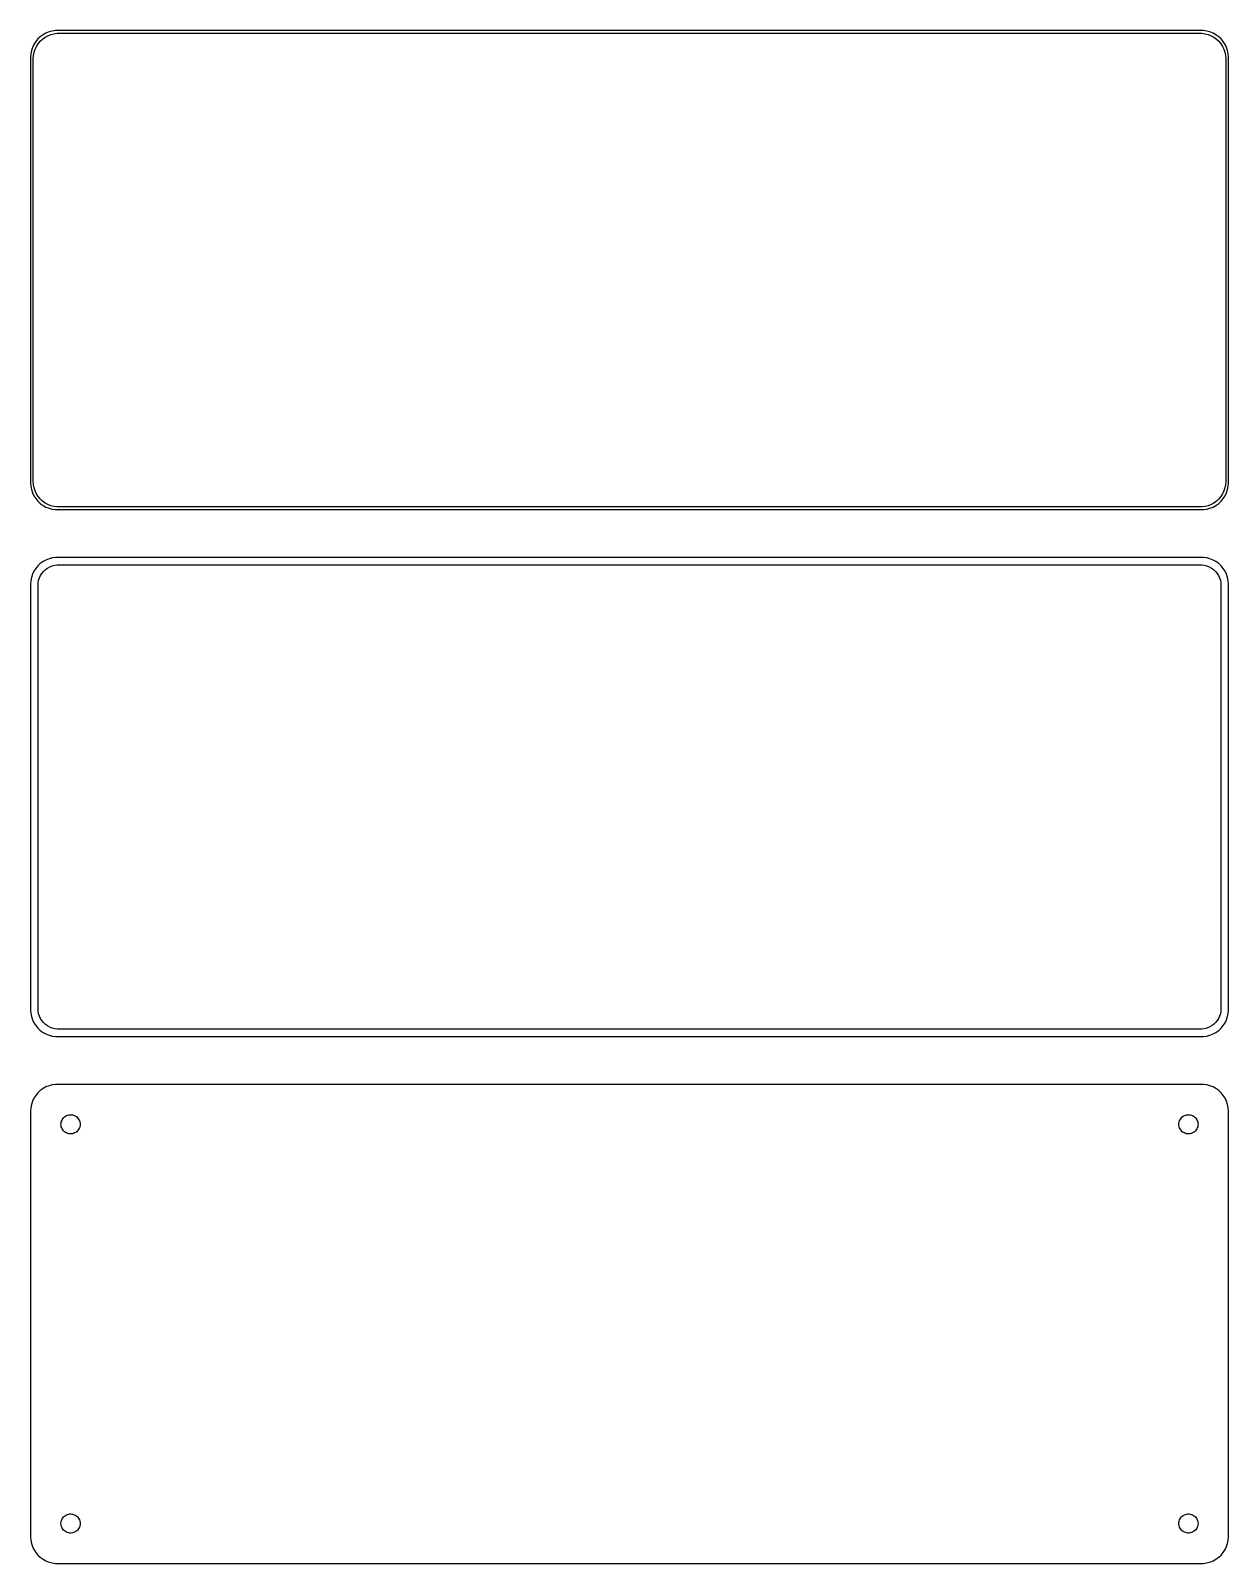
# Model space of a CAD drawing. Header units: metres. Extents: x -112 to 112, y 153 to 441.
import ezdxf

# ---------------------------------------------------------------- set-up
doc = ezdxf.new("R2010")
doc.units = ezdxf.units.M

msp = doc.modelspace()

# ---------------------------------------------------------------- linework, layer by layer
for p, q in [((-109.045, 440.755), (-109.629, 440.524)), ((-108.437, 440.911), (-109.045, 440.755)), ((-107.814, 440.99), (-108.437, 440.911)), ((107.814, 440.99), (-107.814, 440.99)), ((108.437, 440.911), (107.814, 440.99)), ((109.045, 440.755), (108.437, 440.911)), ((109.629, 440.524), (109.045, 440.755)), ((-112.149, 437.841), (-112.343, 437.243)), ((-111.882, 438.409), (-112.149, 437.841)), ((-111.545, 438.939), (-111.882, 438.409)), ((-111.666, 437.499), (-111.412, 438.038)), ((-111.145, 439.423), (-111.545, 438.939)), ((-111.412, 438.038), (-111.093, 438.542)), ((-110.687, 439.853), (-111.145, 439.423)), ((-111.093, 438.542), (-110.713, 439.002)), ((-110.713, 439.002), (-110.278, 439.41)), ((-110.179, 440.222), (-110.687, 439.853)), ((-110.278, 439.41), (-109.795, 439.761)), ((-109.629, 440.524), (-110.179, 440.222)), ((-109.795, 439.761), (-109.272, 440.048)), ((-109.272, 440.048), (-108.718, 440.268)), ((-108.718, 440.268), (-108.14, 440.416)), ((-108.14, 440.416), (-107.548, 440.491)), ((-107.548, 440.491), (107.548, 440.491)), ((107.548, 440.491), (108.14, 440.416)), ((108.14, 440.416), (108.718, 440.268)), ((108.718, 440.268), (109.272, 440.048)), ((109.272, 440.048), (109.795, 439.761)), ((110.179, 440.222), (109.629, 440.524)), ((109.795, 439.761), (110.278, 439.41)), ((110.687, 439.853), (110.179, 440.222)), ((110.278, 439.41), (110.713, 439.002)), ((111.145, 439.423), (110.687, 439.853)), ((110.713, 439.002), (111.093, 438.542)), ((111.093, 438.542), (111.412, 438.038)), ((111.545, 438.939), (111.145, 439.423)), ((111.412, 438.038), (111.666, 437.499)), ((111.882, 438.409), (111.545, 438.939)), ((112.149, 437.841), (111.882, 438.409)), ((112.343, 437.243), (112.149, 437.841)), ((-112.461, 436.627), (-112.5, 436)), ((-112.5, 436), (-112.5, 356)), ((-112.343, 437.243), (-112.461, 436.627)), ((-112, 435.75), (-111.963, 436.345)), ((-112, 356.25), (-112, 435.75)), ((-111.963, 436.345), (-111.851, 436.931)), ((-111.851, 436.931), (-111.666, 437.499)), ((111.666, 437.499), (111.851, 436.931)), ((111.851, 436.931), (111.963, 436.345)), ((111.963, 436.345), (112, 435.75)), ((112, 435.75), (112, 356.25)), ((112.461, 436.627), (112.343, 437.243)), ((112.5, 436), (112.461, 436.627)), ((112.5, 356), (112.5, 436)), ((-112.5, 356), (-112.461, 355.373)), ((-112.461, 355.373), (-112.343, 354.757)), ((-112.343, 354.757), (-112.149, 354.159)), ((-111.963, 355.655), (-112, 356.25)), ((-111.851, 355.069), (-111.963, 355.655)), ((-111.666, 354.501), (-111.851, 355.069)), ((-111.412, 353.962), (-111.666, 354.501)), ((111.666, 354.501), (111.412, 353.962)), ((111.851, 355.069), (111.666, 354.501)), ((111.963, 355.655), (111.851, 355.069)), ((112, 356.25), (111.963, 355.655)), ((112.149, 354.159), (112.343, 354.757)), ((112.343, 354.757), (112.461, 355.373)), ((112.461, 355.373), (112.5, 356)), ((-112.149, 354.159), (-111.882, 353.591)), ((-111.882, 353.591), (-111.545, 353.061)), ((-111.545, 353.061), (-111.145, 352.577)), ((-111.093, 353.458), (-111.412, 353.962)), ((-111.145, 352.577), (-110.687, 352.147)), ((-110.713, 352.998), (-111.093, 353.458)), ((-110.278, 352.59), (-110.713, 352.998)), ((-110.687, 352.147), (-110.179, 351.778)), ((-109.795, 352.239), (-110.278, 352.59)), ((-110.179, 351.778), (-109.629, 351.476)), ((-109.272, 351.952), (-109.795, 352.239)), ((-109.629, 351.476), (-109.045, 351.245)), ((-108.718, 351.732), (-109.272, 351.952)), ((-108.14, 351.584), (-108.718, 351.732)), ((-107.548, 351.509), (-108.14, 351.584)), ((107.548, 351.509), (-107.548, 351.509)), ((108.14, 351.584), (107.548, 351.509)), ((108.718, 351.732), (108.14, 351.584)), ((109.272, 351.952), (108.718, 351.732)), ((109.045, 351.245), (109.629, 351.476)), ((109.795, 352.239), (109.272, 351.952)), ((109.629, 351.476), (110.179, 351.778)), ((110.278, 352.59), (109.795, 352.239)), ((110.179, 351.778), (110.687, 352.147)), ((110.713, 352.998), (110.278, 352.59)), ((110.687, 352.147), (111.145, 352.577)), ((111.093, 353.458), (110.713, 352.998)), ((111.412, 353.962), (111.093, 353.458)), ((111.145, 352.577), (111.545, 353.061)), ((111.545, 353.061), (111.882, 353.591)), ((111.882, 353.591), (112.149, 354.159)), ((-109.045, 351.245), (-108.437, 351.089)), ((-108.437, 351.089), (-107.814, 351.01)), ((-107.814, 351.01), (107.814, 351.01)), ((107.814, 351.01), (108.437, 351.089)), ((108.437, 351.089), (109.045, 351.245)), ((-111.545, 339.939), (-111.882, 339.409)), ((-111.145, 340.423), (-111.545, 339.939)), ((-110.687, 340.853), (-111.145, 340.423)), ((-110.179, 341.222), (-110.687, 340.853)), ((-109.629, 341.524), (-110.179, 341.222)), ((-109.716, 339.731), (-109.323, 340.017)), ((-109.045, 341.755), (-109.629, 341.524)), ((-109.323, 340.017), (-108.898, 340.251)), ((-108.437, 341.911), (-109.045, 341.755)), ((-108.898, 340.251), (-108.446, 340.43)), ((-108.446, 340.43), (-107.975, 340.551)), ((-107.814, 341.99), (-108.437, 341.911)), ((-107.975, 340.551), (-107.493, 340.612)), ((107.814, 341.99), (-107.814, 341.99)), ((-107.493, 340.612), (107.493, 340.612)), ((107.493, 340.612), (107.975, 340.551)), ((108.437, 341.911), (107.814, 341.99)), ((107.975, 340.551), (108.446, 340.43)), ((109.045, 341.755), (108.437, 341.911)), ((108.446, 340.43), (108.898, 340.251)), ((108.898, 340.251), (109.323, 340.017)), ((109.629, 341.524), (109.045, 341.755)), ((109.323, 340.017), (109.716, 339.731)), ((110.179, 341.222), (109.629, 341.524)), ((110.687, 340.853), (110.179, 341.222)), ((111.145, 340.423), (110.687, 340.853)), ((111.545, 339.939), (111.145, 340.423)), ((111.882, 339.409), (111.545, 339.939)), ((-112.461, 337.627), (-112.5, 337)), ((-112.5, 337), (-112.5, 257)), ((-112.343, 338.243), (-112.461, 337.627)), ((-112.149, 338.841), (-112.343, 338.243)), ((-111.882, 339.409), (-112.149, 338.841)), ((-111.119, 336.75), (-111.089, 337.235)), ((-111.089, 337.235), (-110.998, 337.712)), ((-110.998, 337.712), (-110.848, 338.174)), ((-110.848, 338.174), (-110.641, 338.614)), ((-110.641, 338.614), (-110.38, 339.024)), ((-110.38, 339.024), (-110.071, 339.399)), ((-110.071, 339.399), (-109.716, 339.731)), ((109.716, 339.731), (110.071, 339.399)), ((110.071, 339.399), (110.38, 339.024)), ((110.38, 339.024), (110.641, 338.614)), ((110.641, 338.614), (110.848, 338.174)), ((110.848, 338.174), (110.998, 337.712)), ((110.998, 337.712), (111.089, 337.235)), ((111.089, 337.235), (111.119, 336.75)), ((112.149, 338.841), (111.882, 339.409)), ((112.343, 338.243), (112.149, 338.841)), ((112.461, 337.627), (112.343, 338.243)), ((112.5, 337), (112.461, 337.627)), ((112.5, 257), (112.5, 337)), ((-111.119, 257.25), (-111.119, 336.75)), ((111.119, 336.75), (111.119, 257.25)), ((-112.5, 257), (-112.461, 256.373)), ((-112.461, 256.373), (-112.343, 255.757)), ((-111.089, 256.765), (-111.119, 257.25)), ((-110.998, 256.288), (-111.089, 256.765)), ((111.089, 256.765), (110.998, 256.288)), ((111.119, 257.25), (111.089, 256.765)), ((112.343, 255.757), (112.461, 256.373)), ((112.461, 256.373), (112.5, 257)), ((-112.343, 255.757), (-112.149, 255.159)), ((-112.149, 255.159), (-111.882, 254.591)), ((-111.882, 254.591), (-111.545, 254.061)), ((-111.545, 254.061), (-111.145, 253.577)), ((-111.145, 253.577), (-110.687, 253.147)), ((-110.848, 255.826), (-110.998, 256.288)), ((-110.641, 255.386), (-110.848, 255.826)), ((-110.38, 254.976), (-110.641, 255.386)), ((-110.071, 254.601), (-110.38, 254.976)), ((-109.716, 254.269), (-110.071, 254.601)), ((-109.323, 253.983), (-109.716, 254.269)), ((-108.898, 253.749), (-109.323, 253.983)), ((-108.446, 253.57), (-108.898, 253.749)), ((-107.975, 253.449), (-108.446, 253.57)), ((-107.493, 253.388), (-107.975, 253.449)), ((107.975, 253.449), (107.493, 253.388)), ((108.446, 253.57), (107.975, 253.449)), ((108.898, 253.749), (108.446, 253.57)), ((109.323, 253.983), (108.898, 253.749)), ((109.716, 254.269), (109.323, 253.983)), ((110.071, 254.601), (109.716, 254.269)), ((110.38, 254.976), (110.071, 254.601)), ((110.641, 255.386), (110.38, 254.976)), ((110.848, 255.826), (110.641, 255.386)), ((110.687, 253.147), (111.145, 253.577)), ((110.998, 256.288), (110.848, 255.826)), ((111.145, 253.577), (111.545, 254.061)), ((111.545, 254.061), (111.882, 254.591)), ((111.882, 254.591), (112.149, 255.159)), ((112.149, 255.159), (112.343, 255.757)), ((-110.687, 253.147), (-110.179, 252.778)), ((-110.179, 252.778), (-109.629, 252.476)), ((-109.629, 252.476), (-109.045, 252.245)), ((-109.045, 252.245), (-108.437, 252.089)), ((-108.437, 252.089), (-107.814, 252.01)), ((-107.814, 252.01), (107.814, 252.01)), ((107.493, 253.388), (-107.493, 253.388)), ((107.814, 252.01), (108.437, 252.089)), ((108.437, 252.089), (109.045, 252.245)), ((109.045, 252.245), (109.629, 252.476)), ((109.629, 252.476), (110.179, 252.778)), ((110.179, 252.778), (110.687, 253.147)), ((-110.179, 242.222), (-110.687, 241.853)), ((-109.629, 242.524), (-110.179, 242.222)), ((-109.045, 242.755), (-109.629, 242.524)), ((-108.437, 242.911), (-109.045, 242.755)), ((-107.814, 242.99), (-108.437, 242.911)), ((107.814, 242.99), (-107.814, 242.99)), ((108.437, 242.911), (107.814, 242.99)), ((109.045, 242.755), (108.437, 242.911)), ((109.629, 242.524), (109.045, 242.755)), ((110.179, 242.222), (109.629, 242.524)), ((110.687, 241.853), (110.179, 242.222)), ((-112.343, 239.243), (-112.461, 238.627)), ((-112.149, 239.841), (-112.343, 239.243)), ((-111.882, 240.409), (-112.149, 239.841)), ((-111.545, 240.939), (-111.882, 240.409)), ((-111.145, 241.423), (-111.545, 240.939)), ((-110.687, 241.853), (-111.145, 241.423)), ((111.145, 241.423), (110.687, 241.853)), ((111.545, 240.939), (111.145, 241.423)), ((111.882, 240.409), (111.545, 240.939)), ((112.149, 239.841), (111.882, 240.409)), ((112.343, 239.243), (112.149, 239.841)), ((112.461, 238.627), (112.343, 239.243)), ((-112.461, 238.627), (-112.5, 238)), ((-112.5, 238), (-112.5, 158)), ((-106.743, 235.948), (-106.674, 236.163)), ((-106.674, 236.163), (-106.577, 236.367)), ((-106.577, 236.367), (-106.456, 236.558)), ((-106.456, 236.558), (-106.312, 236.732)), ((-106.312, 236.732), (-106.147, 236.887)), ((-106.147, 236.887), (-105.964, 237.02)), ((-105.964, 237.02), (-105.766, 237.129)), ((-105.766, 237.129), (-105.556, 237.212)), ((-105.556, 237.212), (-105.337, 237.268)), ((-105.337, 237.268), (-105.113, 237.296)), ((-105.113, 237.296), (-104.887, 237.296)), ((-104.887, 237.296), (-104.663, 237.268)), ((-104.663, 237.268), (-104.444, 237.212)), ((-104.444, 237.212), (-104.234, 237.129)), ((-104.234, 237.129), (-104.036, 237.02)), ((-104.036, 237.02), (-103.853, 236.887)), ((-103.853, 236.887), (-103.688, 236.732)), ((-103.688, 236.732), (-103.544, 236.558)), ((-103.544, 236.558), (-103.423, 236.367)), ((-103.423, 236.367), (-103.326, 236.163)), ((-103.326, 236.163), (-103.257, 235.948)), ((103.257, 235.948), (103.326, 236.163)), ((103.326, 236.163), (103.423, 236.367)), ((103.423, 236.367), (103.544, 236.558)), ((103.544, 236.558), (103.688, 236.732)), ((103.688, 236.732), (103.853, 236.887)), ((103.853, 236.887), (104.036, 237.02)), ((104.036, 237.02), (104.234, 237.129)), ((104.234, 237.129), (104.444, 237.212)), ((104.444, 237.212), (104.663, 237.268)), ((104.663, 237.268), (104.887, 237.296)), ((104.887, 237.296), (105.113, 237.296)), ((105.113, 237.296), (105.337, 237.268)), ((105.337, 237.268), (105.556, 237.212)), ((105.556, 237.212), (105.766, 237.129)), ((105.766, 237.129), (105.964, 237.02)), ((105.964, 237.02), (106.147, 236.887)), ((106.147, 236.887), (106.312, 236.732)), ((106.312, 236.732), (106.456, 236.558)), ((106.456, 236.558), (106.577, 236.367)), ((106.577, 236.367), (106.674, 236.163)), ((106.674, 236.163), (106.743, 235.948)), ((112.5, 238), (112.461, 238.627)), ((112.5, 158), (112.5, 238)), ((-106.8, 235.5), (-106.786, 235.726)), ((-106.786, 235.274), (-106.8, 235.5)), ((-106.786, 235.726), (-106.743, 235.948)), ((-106.743, 235.052), (-106.786, 235.274)), ((-106.674, 234.837), (-106.743, 235.052)), ((-106.577, 234.633), (-106.674, 234.837)), ((-106.456, 234.442), (-106.577, 234.633)), ((-106.312, 234.268), (-106.456, 234.442)), ((-106.147, 234.113), (-106.312, 234.268)), ((-105.964, 233.98), (-106.147, 234.113)), ((-105.766, 233.871), (-105.964, 233.98)), ((-105.556, 233.788), (-105.766, 233.871)), ((-105.337, 233.732), (-105.556, 233.788)), ((-105.113, 233.704), (-105.337, 233.732)), ((-104.887, 233.704), (-105.113, 233.704)), ((-104.663, 233.732), (-104.887, 233.704)), ((-104.444, 233.788), (-104.663, 233.732)), ((-104.234, 233.871), (-104.444, 233.788)), ((-104.036, 233.98), (-104.234, 233.871)), ((-103.853, 234.113), (-104.036, 233.98)), ((-103.688, 234.268), (-103.853, 234.113)), ((-103.544, 234.442), (-103.688, 234.268)), ((-103.423, 234.633), (-103.544, 234.442)), ((-103.326, 234.837), (-103.423, 234.633)), ((-103.257, 235.052), (-103.326, 234.837)), ((-103.257, 235.948), (-103.214, 235.726)), ((-103.214, 235.274), (-103.257, 235.052)), ((-103.214, 235.726), (-103.2, 235.5)), ((-103.2, 235.5), (-103.214, 235.274)), ((103.2, 235.5), (103.214, 235.726)), ((103.214, 235.274), (103.2, 235.5)), ((103.214, 235.726), (103.257, 235.948)), ((103.257, 235.052), (103.214, 235.274)), ((103.326, 234.837), (103.257, 235.052)), ((103.423, 234.633), (103.326, 234.837)), ((103.544, 234.442), (103.423, 234.633)), ((103.688, 234.268), (103.544, 234.442)), ((103.853, 234.113), (103.688, 234.268)), ((104.036, 233.98), (103.853, 234.113)), ((104.234, 233.871), (104.036, 233.98)), ((104.444, 233.788), (104.234, 233.871)), ((104.663, 233.732), (104.444, 233.788)), ((104.887, 233.704), (104.663, 233.732)), ((105.113, 233.704), (104.887, 233.704)), ((105.337, 233.732), (105.113, 233.704)), ((105.556, 233.788), (105.337, 233.732)), ((105.766, 233.871), (105.556, 233.788)), ((105.964, 233.98), (105.766, 233.871)), ((106.147, 234.113), (105.964, 233.98)), ((106.312, 234.268), (106.147, 234.113)), ((106.456, 234.442), (106.312, 234.268)), ((106.577, 234.633), (106.456, 234.442)), ((106.674, 234.837), (106.577, 234.633)), ((106.743, 235.052), (106.674, 234.837)), ((106.743, 235.948), (106.786, 235.726)), ((106.786, 235.274), (106.743, 235.052)), ((106.786, 235.726), (106.8, 235.5)), ((106.8, 235.5), (106.786, 235.274)), ((-106.674, 161.163), (-106.577, 161.367)), ((-106.577, 161.367), (-106.456, 161.558)), ((-106.456, 161.558), (-106.312, 161.732)), ((-106.312, 161.732), (-106.147, 161.887)), ((-106.147, 161.887), (-105.964, 162.02)), ((-105.964, 162.02), (-105.766, 162.129)), ((-105.766, 162.129), (-105.556, 162.212)), ((-105.556, 162.212), (-105.337, 162.268)), ((-105.337, 162.268), (-105.113, 162.296)), ((-105.113, 162.296), (-104.887, 162.296)), ((-104.887, 162.296), (-104.663, 162.268)), ((-104.663, 162.268), (-104.444, 162.212)), ((-104.444, 162.212), (-104.234, 162.129)), ((-104.234, 162.129), (-104.036, 162.02)), ((-104.036, 162.02), (-103.853, 161.887)), ((-103.853, 161.887), (-103.688, 161.732)), ((-103.688, 161.732), (-103.544, 161.558)), ((-103.544, 161.558), (-103.423, 161.367)), ((-103.423, 161.367), (-103.326, 161.163)), ((103.326, 161.163), (103.423, 161.367)), ((103.423, 161.367), (103.544, 161.558)), ((103.544, 161.558), (103.688, 161.732)), ((103.688, 161.732), (103.853, 161.887)), ((103.853, 161.887), (104.036, 162.02)), ((104.036, 162.02), (104.234, 162.129)), ((104.234, 162.129), (104.444, 162.212)), ((104.444, 162.212), (104.663, 162.268)), ((104.663, 162.268), (104.887, 162.296)), ((104.887, 162.296), (105.113, 162.296)), ((105.113, 162.296), (105.337, 162.268)), ((105.337, 162.268), (105.556, 162.212)), ((105.556, 162.212), (105.766, 162.129)), ((105.766, 162.129), (105.964, 162.02)), ((105.964, 162.02), (106.147, 161.887)), ((106.147, 161.887), (106.312, 161.732)), ((106.312, 161.732), (106.456, 161.558)), ((106.456, 161.558), (106.577, 161.367)), ((106.577, 161.367), (106.674, 161.163)), ((-106.8, 160.5), (-106.786, 160.726)), ((-106.786, 160.274), (-106.8, 160.5)), ((-106.786, 160.726), (-106.743, 160.948)), ((-106.743, 160.052), (-106.786, 160.274)), ((-106.743, 160.948), (-106.674, 161.163)), ((-106.674, 159.837), (-106.743, 160.052)), ((-106.577, 159.633), (-106.674, 159.837)), ((-106.456, 159.442), (-106.577, 159.633)), ((-106.312, 159.268), (-106.456, 159.442)), ((-106.147, 159.113), (-106.312, 159.268)), ((-105.964, 158.98), (-106.147, 159.113)), ((-105.766, 158.871), (-105.964, 158.98)), ((-105.556, 158.788), (-105.766, 158.871)), ((-105.337, 158.732), (-105.556, 158.788)), ((-105.113, 158.704), (-105.337, 158.732)), ((-104.887, 158.704), (-105.113, 158.704)), ((-104.663, 158.732), (-104.887, 158.704)), ((-104.444, 158.788), (-104.663, 158.732)), ((-104.234, 158.871), (-104.444, 158.788)), ((-104.036, 158.98), (-104.234, 158.871)), ((-103.853, 159.113), (-104.036, 158.98)), ((-103.688, 159.268), (-103.853, 159.113)), ((-103.544, 159.442), (-103.688, 159.268)), ((-103.423, 159.633), (-103.544, 159.442)), ((-103.326, 159.837), (-103.423, 159.633)), ((-103.326, 161.163), (-103.257, 160.948)), ((-103.257, 160.052), (-103.326, 159.837)), ((-103.257, 160.948), (-103.214, 160.726)), ((-103.214, 160.274), (-103.257, 160.052)), ((-103.214, 160.726), (-103.2, 160.5)), ((-103.2, 160.5), (-103.214, 160.274)), ((103.2, 160.5), (103.214, 160.726)), ((103.214, 160.274), (103.2, 160.5)), ((103.214, 160.726), (103.257, 160.948)), ((103.257, 160.052), (103.214, 160.274)), ((103.257, 160.948), (103.326, 161.163)), ((103.326, 159.837), (103.257, 160.052)), ((103.423, 159.633), (103.326, 159.837)), ((103.544, 159.442), (103.423, 159.633)), ((103.688, 159.268), (103.544, 159.442)), ((103.853, 159.113), (103.688, 159.268)), ((104.036, 158.98), (103.853, 159.113)), ((104.234, 158.871), (104.036, 158.98)), ((104.444, 158.788), (104.234, 158.871)), ((104.663, 158.732), (104.444, 158.788)), ((104.887, 158.704), (104.663, 158.732)), ((105.113, 158.704), (104.887, 158.704)), ((105.337, 158.732), (105.113, 158.704)), ((105.556, 158.788), (105.337, 158.732)), ((105.766, 158.871), (105.556, 158.788)), ((105.964, 158.98), (105.766, 158.871)), ((106.147, 159.113), (105.964, 158.98)), ((106.312, 159.268), (106.147, 159.113)), ((106.456, 159.442), (106.312, 159.268)), ((106.577, 159.633), (106.456, 159.442)), ((106.674, 159.837), (106.577, 159.633)), ((106.674, 161.163), (106.743, 160.948)), ((106.743, 160.052), (106.674, 159.837)), ((106.743, 160.948), (106.786, 160.726)), ((106.786, 160.274), (106.743, 160.052)), ((106.786, 160.726), (106.8, 160.5)), ((106.8, 160.5), (106.786, 160.274)), ((-112.5, 158), (-112.461, 157.373)), ((-112.461, 157.373), (-112.343, 156.757)), ((-112.343, 156.757), (-112.149, 156.159)), ((-112.149, 156.159), (-111.882, 155.591)), ((-111.882, 155.591), (-111.545, 155.061)), ((111.545, 155.061), (111.882, 155.591)), ((111.882, 155.591), (112.149, 156.159)), ((112.149, 156.159), (112.343, 156.757)), ((112.343, 156.757), (112.461, 157.373)), ((112.461, 157.373), (112.5, 158)), ((-111.545, 155.061), (-111.145, 154.577)), ((-111.145, 154.577), (-110.687, 154.147)), ((-110.687, 154.147), (-110.179, 153.778)), ((-110.179, 153.778), (-109.629, 153.476)), ((-109.629, 153.476), (-109.045, 153.245)), ((-109.045, 153.245), (-108.437, 153.089)), ((-108.437, 153.089), (-107.814, 153.01)), ((-107.814, 153.01), (107.814, 153.01)), ((107.814, 153.01), (108.437, 153.089)), ((108.437, 153.089), (109.045, 153.245)), ((109.045, 153.245), (109.629, 153.476)), ((109.629, 153.476), (110.179, 153.778)), ((110.179, 153.778), (110.687, 154.147)), ((110.687, 154.147), (111.145, 154.577)), ((111.145, 154.577), (111.545, 155.061))]:
    msp.add_line(p, q)

doc.saveas('drawing.dxf')
